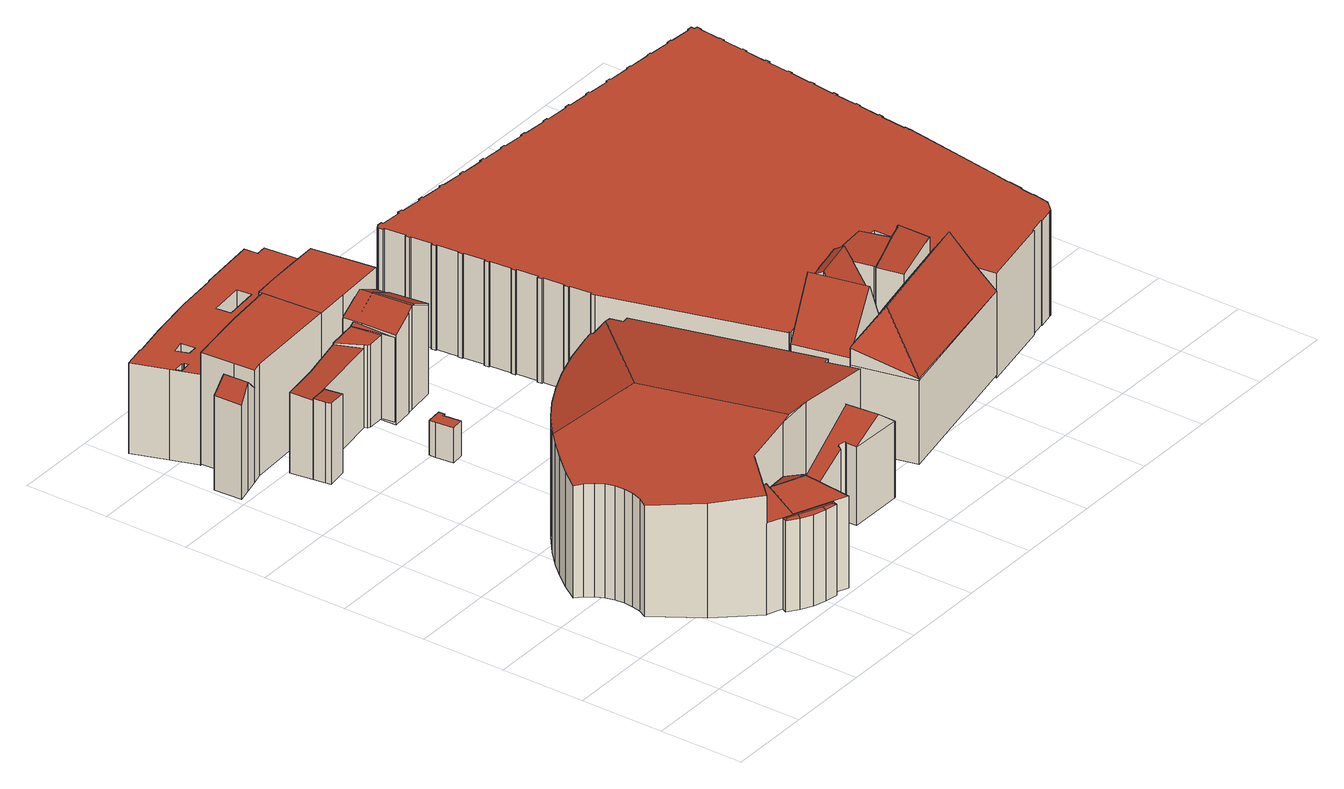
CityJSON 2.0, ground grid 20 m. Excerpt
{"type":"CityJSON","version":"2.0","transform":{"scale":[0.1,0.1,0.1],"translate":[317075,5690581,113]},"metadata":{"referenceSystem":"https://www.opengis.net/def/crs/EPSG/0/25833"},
"CityObjects":{
"building1":{"type":"Building","attributes":{"Gemeindeschluessel":14713000,"Geometrietyp2DReferenz":"3000","function":"31001_2000","roofType":"9999"},"children":["building1-1","building1-2","building1-3"]},
"building1-1":{"type":"BuildingPart","attributes":{"Dachtyp_tdc":"tdcPolyFlatRoof","Dachneigung":0,"QualitaetDacherkennung":50,"Geometrietyp2DReferenz":"3000","roofType":"1000","measuredHeight":22.07},"parents":["building1"],"geometry":[{"type":"MultiSurface","lod":"2","boundaries":[[[0,1,2,3]],[[0,4,5,1]],[[4,6,7,5]],[[6,8,9,7]],[[8,6,4,0,3,10]],[[11,2,1,5,7,9]],[[2,11,10,3]],[[11,9,8,10]]],"semantics":{"surfaces":[{"type":"WallSurface"},{"type":"RoofSurface"},{"type":"GroundSurface"},{"type":"ClosureSurface"}],"values":[0,0,0,0,1,2,3,3]}}]},
"building1-2":{"type":"BuildingPart","attributes":{"Dachtyp_tdc":"tdcFreeFormRoof","Dachneigung":20.18,"QualitaetDacherkennung":23,"Geometrietyp2DReferenz":"3000","roofType":"5000","measuredHeight":22.33},"parents":["building1"],"geometry":[{"type":"MultiSurface","lod":"2","boundaries":[[[12,13,14,15]],[[13,16,17,14]],[[16,18,19,17]],[[18,3,2,19]],[[20,21,22,23]],[[21,12,15,22]],[[3,18,24]],[[18,16,25,24]],[[16,13,12,26,25]],[[12,21,27,26]],[[21,20,27]],[[20,10,3,24,25,26,27]],[[15,14,17,19,2,11,23,22]],[[11,2,3,10]],[[23,11,10,20]]],"semantics":{"surfaces":[{"type":"WallSurface"},{"type":"RoofSurface"},{"type":"GroundSurface"},{"type":"ClosureSurface"}],"values":[0,0,0,0,0,0,1,1,1,1,1,1,2,3,3]}}]},
"building1-3":{"type":"BuildingPart","attributes":{"Dachtyp_tdc":"tdcPolyFlatRoof","Dachneigung":0,"QualitaetDacherkennung":52,"Geometrietyp2DReferenz":"3000","roofType":"1000","measuredHeight":22.08},"parents":["building1"],"geometry":[{"type":"MultiSurface","lod":"2","boundaries":[[[28,29,30,9,8]],[[29,31,32,30]],[[31,33,34,32]],[[33,35,36,34]],[[35,37,38,36]],[[37,39,20,23,38]],[[37,35,33,31,29,28,40,39]],[[23,11,9,30,32,34,36,38]],[[20,39,40,10]],[[23,20,10,11]],[[8,10,40,28]],[[8,9,11,10]]],"semantics":{"surfaces":[{"type":"WallSurface"},{"type":"RoofSurface"},{"type":"GroundSurface"},{"type":"ClosureSurface"}],"values":[0,0,0,0,0,0,1,2,0,3,0,3]}}]},
"building2":{"type":"Building","attributes":{"Dachtyp_tdc":"tdcPolyFlatRoof","Gemeindeschluessel":14713000,"Dachneigung":22.77,"QualitaetDacherkennung":2,"Geometrietyp2DReferenz":"3000","function":"31001_2000","roofType":"2100","measuredHeight":22.17},"geometry":[{"type":"MultiSurface","lod":"2","boundaries":[[[41,42,43,44]],[[42,45,46,43]],[[45,47,48,46]],[[47,41,44,48]],[[47,45,42,41]],[[44,43,46,48]]],"semantics":{"surfaces":[{"type":"WallSurface"},{"type":"RoofSurface"},{"type":"GroundSurface"}],"values":[0,0,0,0,1,2]}}]},
"building3":{"type":"Building","attributes":{"Dachtyp_tdc":"tdcFreeFormRoof","Gemeindeschluessel":14713000,"Dachneigung":10.05,"QualitaetDacherkennung":8,"Geometrietyp2DReferenz":"3000","function":"31001_2000","roofType":"5000","measuredHeight":33.9},"geometry":[{"type":"MultiSurface","lod":"2","boundaries":[[[49,50,51,52]],[[50,53,54,51]],[[53,55,56,54]],[[55,57,58,56]],[[57,59,60,58]],[[59,61,62,60]],[[61,63,64,62]],[[63,65,66,64]],[[65,67,68,66]],[[67,69,70,68]],[[69,71,72,70]],[[71,73,74,72]],[[73,75,76,74]],[[75,77,78,76]],[[77,79,80,78]],[[79,81,82,80]],[[81,83,84,82]],[[83,85,86,84]],[[85,87,88,86]],[[87,89,90,88]],[[89,91,92,90]],[[91,93,94,92]],[[93,95,96,94]],[[95,97,98,96]],[[97,99,100,98]],[[99,101,102,100]],[[101,103,104,102]],[[103,105,106,104]],[[105,107,108,106]],[[107,109,110,108]],[[109,111,112,110]],[[111,49,52,112]],[[50,49,111,109,107,105,103,101,99,113,114,115]],[[73,71,69,67,116,114,113,97,95,93,91,89,87,85,83,81,79,77,75]],[[57,55,53,115,114,116,65,63,61,59]],[[53,50,115]],[[67,65,116]],[[99,97,113]],[[52,51,54,56,58,60,62,64,66,68,70,72,74,76,78,80,82,84,86,88,90,92,94,96,98,100,102,104,106,108,110,112]]],"semantics":{"surfaces":[{"type":"WallSurface"},{"type":"RoofSurface"},{"type":"GroundSurface"}],"values":[0,0,0,0,0,0,0,0,0,0,0,0,0,0,0,0,0,0,0,0,0,0,0,0,0,0,0,0,0,0,0,0,1,1,1,0,0,0,2]}}]},
"building4":{"type":"Building","attributes":{"Dachtyp_tdc":"tdcPolyFlatRoof","Gemeindeschluessel":14713000,"Dachneigung":0,"QualitaetDacherkennung":56,"Geometrietyp2DReferenz":"3000","function":"31001_9998","roofType":"1000","measuredHeight":8.44},"geometry":[{"type":"MultiSurface","lod":"2","boundaries":[[[117,118,119,120]],[[118,121,122,119]],[[121,123,124,122]],[[123,125,126,124]],[[125,127,128,126]],[[127,129,130,128]],[[129,131,132,130]],[[131,117,120,132]],[[131,129,127,125,123,121,118,117]],[[120,119,122,124,126,128,130,132]]],"semantics":{"surfaces":[{"type":"WallSurface"},{"type":"RoofSurface"},{"type":"GroundSurface"}],"values":[0,0,0,0,0,0,0,0,1,2]}}]},
"building5":{"type":"Building","attributes":{"Gemeindeschluessel":14713000,"Dachneigung":90,"Dachorientierung":0,"MittlereTraufHoehe":140.37,"QualitaetDacherkennung":90,"ObjektHoehe":26.91,"BodenHoehe":113.45,"Geometrietyp2DReferenz":"3000","AbsoluteHoehe":140.37,"Dachflaeche":351.94,"function":"31001_9998","roofType":"1000","measuredHeight":26.91,"storeysAboveGround":9},"children":["building5-1","building5-2","building5-3"],"geometry":[{"type":"MultiSurface","lod":"2","boundaries":[[[133,134,135,136,137]],[[138,139,140,141,142]],[[139,143,144,140]],[[143,145,146,147,144]],[[148,133,137,149,150]],[[148,145,143,139,138,134,133]],[[137,136,141,140,144,147,149]],[[142,135,134,138]],[[142,141,136,135]],[[150,146,145,148]],[[150,149,147,146]]],"semantics":{"surfaces":[{"type":"WallSurface"},{"type":"RoofSurface"},{"type":"GroundSurface"},{"type":"ClosureSurface"}],"values":[0,0,0,0,0,1,2,0,3,0,3]}}]},
"building5-1":{"type":"BuildingPart","attributes":{"Dachneigung":44.37,"Dachorientierung":-3,"MittlereTraufHoehe":137.34,"QualitaetDacherkennung":29,"BodenHoehe":113.45,"ObjektTeilHoehe":26.25,"Geometrietyp2DReferenz":"3000","AbsoluteHoehe":139.71,"Dachflaeche":58.8,"roofType":"3100","measuredHeight":26.25,"storeysAboveGround":9},"parents":["building5"],"geometry":[{"type":"MultiSurface","lod":"2","boundaries":[[[151,152,153,154]],[[152,142,141,153]],[[135,155,156,136]],[[155,157,158,156]],[[157,151,154,158]],[[152,151,157,155]],[[155,135,142,152]],[[154,153,141,136,156,158]],[[136,141,142,135]]],"semantics":{"surfaces":[{"type":"WallSurface"},{"type":"RoofSurface"},{"type":"GroundSurface"},{"type":"ClosureSurface"}],"values":[0,0,0,0,0,1,1,2,3]}}]},
"building5-2":{"type":"BuildingPart","attributes":{"Dachneigung":61.57,"Dachorientierung":-4.92,"MittlereTraufHoehe":136.33,"QualitaetDacherkennung":79,"BodenHoehe":113.45,"ObjektTeilHoehe":25.04,"Geometrietyp2DReferenz":"3000","AbsoluteHoehe":138.5,"Dachflaeche":185.9,"roofType":"3100","measuredHeight":25.04,"storeysAboveGround":8},"parents":["building5"],"geometry":[{"type":"MultiSurface","lod":"2","boundaries":[[[159,160,161,162]],[[160,163,164,161]],[[163,165,166,164]],[[167,168,169,170]],[[168,171,172,169]],[[171,173,174,172]],[[173,159,162,174]],[[175,165,163,160,159,173,171]],[[171,168,167,175]],[[162,161,164,166,176,170,169,172,174]],[[176,166,165,175]],[[176,175,167,170]]],"semantics":{"surfaces":[{"type":"WallSurface"},{"type":"RoofSurface"},{"type":"GroundSurface"},{"type":"ClosureSurface"}],"values":[0,0,0,0,0,0,0,1,1,2,3,3]}}]},
"building5-3":{"type":"BuildingPart","attributes":{"Dachneigung":90,"Dachorientierung":0,"MittlereTraufHoehe":140.28,"QualitaetDacherkennung":63,"BodenHoehe":113.45,"ObjektTeilHoehe":26.83,"Geometrietyp2DReferenz":"3000","AbsoluteHoehe":140.28,"Dachflaeche":311.36,"roofType":"1000","measuredHeight":26.83,"storeysAboveGround":9},"parents":["building5"],"geometry":[{"type":"MultiSurface","lod":"2","boundaries":[[[177,150,149,166,165]],[[146,178,179,147]],[[178,180,181,179]],[[180,182,183,181]],[[182,184,185,183]],[[184,186,187,185]],[[186,188,167,170,187]],[[188,186,184,182,180,178,146,150,177]],[[166,149,147,179,181,183,185,187,170,176]],[[147,149,150,146]],[[165,175,167,188,177]],[[165,166,176,175]],[[176,170,167,175]]],"semantics":{"surfaces":[{"type":"WallSurface"},{"type":"RoofSurface"},{"type":"GroundSurface"},{"type":"ClosureSurface"}],"values":[0,0,0,0,0,0,0,1,2,3,0,3,3]}}]},
"building6":{"type":"Building","attributes":{"Gemeindeschluessel":14713000,"Geometrietyp2DReferenz":"3000","function":"31001_9998","roofType":"9999"},"children":["building6-1","building6-2","building6-3","building6-4"]},
"building6-1":{"type":"BuildingPart","attributes":{"Dachtyp_tdc":"tdcGableRoof","Dachneigung":28.78,"QualitaetDacherkennung":61,"Geometrietyp2DReferenz":"3000","roofType":"3100","measuredHeight":24.4},"parents":["building6"],"geometry":[{"type":"MultiSurface","lod":"2","boundaries":[[[189,190,191,192,193]],[[194,195,196,197,198]],[[195,199,200,196]],[[199,201,202,200]],[[201,203,204,202]],[[203,205,206,204]],[[205,207,208,206]],[[207,209,210,208]],[[209,211,212,210]],[[211,189,193,212]],[[207,205,203,201]],[[201,199,195,194,190,189,211,209,207]],[[193,192,197,196,200,202,204,206,208,210,212]],[[194,198,191,190]],[[198,197,192,191]]],"semantics":{"surfaces":[{"type":"WallSurface"},{"type":"RoofSurface"},{"type":"GroundSurface"},{"type":"ClosureSurface"}],"values":[0,0,0,0,0,0,0,0,0,0,1,1,2,0,3]}}]},
"building6-2":{"type":"BuildingPart","attributes":{"Dachtyp_tdc":"tdcPolyFlatRoof","Dachneigung":5.69,"QualitaetDacherkennung":58,"Geometrietyp2DReferenz":"3000","roofType":"2100","measuredHeight":19.5},"parents":["building6"],"geometry":[{"type":"MultiSurface","lod":"2","boundaries":[[[213,214,215,216]],[[214,217,218,219,215]],[[220,221,222,223]],[[221,224,225,222]],[[224,213,216,225]],[[224,221,220,226,217,214,213]],[[216,215,219,223,222,225]],[[226,218,217]],[[220,223,219,218,226]]],"semantics":{"surfaces":[{"type":"WallSurface"},{"type":"RoofSurface"},{"type":"GroundSurface"},{"type":"ClosureSurface"}],"values":[0,0,0,0,0,1,2,0,3]}}]},
"building6-3":{"type":"BuildingPart","attributes":{"Dachtyp_tdc":"tdcPolyFlatRoof","Dachneigung":2.65,"QualitaetDacherkennung":52,"Geometrietyp2DReferenz":"3000","roofType":"2100","measuredHeight":20.14},"parents":["building6"],"geometry":[{"type":"MultiSurface","lod":"2","boundaries":[[[227,198,197,228,229]],[[191,230,231,192]],[[230,232,233,231]],[[232,234,235,236,233]],[[232,230,191,198,227,234]],[[236,228,197,192,231,233]],[[227,229,235,234]],[[229,228,236,235]],[[191,192,197,198]]],"semantics":{"surfaces":[{"type":"WallSurface"},{"type":"RoofSurface"},{"type":"GroundSurface"},{"type":"ClosureSurface"}],"values":[0,0,0,0,1,2,0,3,3]}}]},
"building6-4":{"type":"BuildingPart","attributes":{"Dachtyp_tdc":"tdcPolyFlatRoof","Dachneigung":3.16,"QualitaetDacherkennung":62,"Geometrietyp2DReferenz":"3000","roofType":"2100","measuredHeight":19.48},"parents":["building6"],"geometry":[{"type":"MultiSurface","lod":"2","boundaries":[[[235,237,220,223,236]],[[218,238,239,219]],[[238,240,241,239]],[[240,242,243,241]],[[242,229,228,243]],[[229,242,240,238,218,226,237,235]],[[236,223,219,239,241,243,228]],[[226,220,237]],[[219,223,220,226,218]],[[235,236,228,229]]],"semantics":{"surfaces":[{"type":"WallSurface"},{"type":"RoofSurface"},{"type":"GroundSurface"},{"type":"ClosureSurface"}],"values":[0,0,0,0,0,1,2,0,3,3]}}]},
"building7":{"type":"Building","attributes":{"Dachtyp_tdc":"tdcFreeFormRoof","Gemeindeschluessel":14713000,"Dachneigung":27.43,"QualitaetDacherkennung":32,"Geometrietyp2DReferenz":"3000","function":"31001_9998","roofType":"5000","measuredHeight":22.9},"geometry":[{"type":"MultiSurface","lod":"2","boundaries":[[[244,245,246,247]],[[245,248,249,246]],[[248,250,251,249]],[[252,253,254,255,250,248,256,257]],[[258,259,260,261,262,257,256,245,244,263,264,265]],[[262,252,257]],[[248,245,256]],[[251,266,267,268,269,270,271,272,273,274,275,276,277,247,246,249]],[[250,255,266,251]],[[255,254,267,266]],[[254,253,268,267]],[[253,252,269,268]],[[252,262,270,269]],[[262,261,271,270]],[[261,260,272,271]],[[260,259,273,272]],[[259,258,274,273]],[[258,265,275,274]],[[265,264,276,275]],[[264,263,277,276]],[[263,244,247,277]]],"semantics":{"surfaces":[{"type":"WallSurface"},{"type":"RoofSurface"},{"type":"GroundSurface"}],"values":[0,0,0,1,1,0,0,2,0,0,0,0,0,0,0,0,0,0,0,0,0]}}]},
"building8":{"type":"Building","attributes":{"Dachtyp_tdc":"tdcFreeFormRoof","Gemeindeschluessel":14713000,"Dachneigung":0,"QualitaetDacherkennung":0,"Geometrietyp2DReferenz":"3000","BezugspunktDach":"2000","function":"31001_9998","measuredHeight":21.82},"geometry":[{"type":"MultiSurface","lod":"2","boundaries":[[[278,279,280,281,282,283,284,285,286,287,288,289,290,291,292,293,294,295,296,297,298,299,300,301],[302,303,304,305],[306,307,308,309,310,311],[312,313,314,315]],[[315,314,316,317]],[[314,313,318,316]],[[313,312,319,318]],[[301,300,320,321]],[[300,299,322,320]],[[310,309,323,324]],[[288,287,325,326]],[[280,279,327,328]],[[306,311,329,330]],[[311,310,324,329]],[[302,305,331,332]],[[279,278,333,327]],[[278,301,321,333]],[[293,292,334,335]],[[292,291,336,334]],[[291,290,337,336]],[[290,289,338,337]],[[289,288,326,338]],[[305,304,339,331]],[[304,303,340,339]],[[303,302,332,340]],[[309,308,341,323]],[[308,307,342,341]],[[307,306,330,342]],[[287,286,343,325]],[[286,285,344,343]],[[285,284,345,344]],[[284,283,346,345]],[[283,282,347,346]],[[282,281,348,347]],[[281,280,328,348]],[[298,297,349,350]],[[299,298,350,322]],[[297,296,351,349]],[[296,295,352,351]],[[295,294,353,352]],[[294,293,335,353]],[[312,315,317,319]],[[321,320,322,350,349,351,352,353,335,334,336,337,338,326,325,343,344,345,346,347,348,328,327,333],[319,317,316,318],[332,331,339,340],[330,329,324,323,341,342]]],"semantics":{"surfaces":[{"type":"RoofSurface"},{"type":"WallSurface"},{"type":"GroundSurface"}],"values":[0,1,1,1,1,1,1,1,1,1,1,1,1,1,1,1,1,1,1,1,1,1,1,1,1,1,1,1,1,1,1,1,1,1,1,1,1,1,1,2]}}]},
"building9":{"type":"Building","attributes":{"Gemeindeschluessel":14713000,"Geometrietyp2DReferenz":"3000","function":"31001_9998","roofType":"9999"},"children":["building9-1","building9-2","building9-3","building9-4","building9-5","building9-6"]},
"building9-1":{"type":"BuildingPart","attributes":{"Dachtyp_tdc":"tdcPolyFlatRoof","Dachneigung":5.36,"QualitaetDacherkennung":49,"Geometrietyp2DReferenz":"3000","roofType":"2100","measuredHeight":27.4},"parents":["building9"],"geometry":[{"type":"MultiSurface","lod":"2","boundaries":[[[354,355,356,357]],[[355,358,359,356]],[[358,360,361,359]],[[360,362,363,361]],[[364,365,366,367,368,369]],[[365,364,370,362,360,358,355,354,355,371,372]],[[356,357,356,359,361,363,368,367,373]],[[364,369,370]],[[369,368,363,362,370]],[[372,366,365]],[[356,373,371,355]],[[373,367,366,372,371]]],"semantics":{"surfaces":[{"type":"WallSurface"},{"type":"RoofSurface"},{"type":"GroundSurface"},{"type":"ClosureSurface"}],"values":[0,0,0,0,0,1,2,0,3,0,3,3]}}]},
"building9-2":{"type":"BuildingPart","attributes":{"Dachtyp_tdc":"tdcGableRoof","Dachneigung":60.29,"QualitaetDacherkennung":26,"Geometrietyp2DReferenz":"3000","roofType":"3100","measuredHeight":29.79},"parents":["building9"],"geometry":[{"type":"MultiSurface","lod":"2","boundaries":[[[374,375,354,357,376,377]],[[366,378,379,367]],[[378,380,381,379]],[[382,383,380,378,366,372,384]],[[384,385,386,375,374,387,388,382]],[[376,357,356,373,367,379,381,389,390,391]],[[354,375,386]],[[385,355,354,386]],[[355,356,357,354]],[[371,355,385,384]],[[373,356,355,371]],[[372,371,384]],[[373,371,372,366,367]],[[392,383,382]],[[389,381,380,383,392]],[[388,393,392,382]],[[389,392,393,390]],[[387,394,393,388]],[[394,391,390,393]],[[374,377,394,387]],[[377,376,391,394]]],"semantics":{"surfaces":[{"type":"WallSurface"},{"type":"RoofSurface"},{"type":"GroundSurface"},{"type":"ClosureSurface"}],"values":[0,0,0,1,1,2,0,0,3,0,3,0,3,0,3,0,3,0,3,0,3]}}]},
"building9-3":{"type":"BuildingPart","attributes":{"Dachtyp_tdc":"tdcHipAndGableRoof","Dachneigung":43.35,"QualitaetDacherkennung":18,"Geometrietyp2DReferenz":"3000","roofType":"5000","measuredHeight":30.89},"parents":["building9"],"geometry":[{"type":"MultiSurface","lod":"2","boundaries":[[[395,396,397,398,399]],[[400,401,402,403,404]],[[405,406,407,408]],[[406,409,410,407]],[[409,395,399,410]],[[411,412,413]],[[409,414,415,413,412]],[[416,417,418,419,411,413,415,420]],[[405,420,415,414,406]],[[400,417,416,401]],[[406,414,409]],[[395,412,411,421,396]],[[409,412,395]],[[399,398,403,402,408,407,410]],[[404,422,400]],[[404,403,398,397]],[[404,397,396,422]],[[408,402,401,405]],[[401,416,420,405]],[[417,400,422,418]],[[419,421,411]],[[418,422,396,421,419]]],"semantics":{"surfaces":[{"type":"WallSurface"},{"type":"RoofSurface"},{"type":"GroundSurface"},{"type":"ClosureSurface"}],"values":[0,0,0,0,0,1,1,1,0,0,0,0,0,2,0,3,3,3,3,0,0,3]}}]},
"building9-4":{"type":"BuildingPart","attributes":{"Dachtyp_tdc":"tdcPolyFlatRoof","Dachneigung":0,"QualitaetDacherkennung":21,"Geometrietyp2DReferenz":"3000","roofType":"1000","measuredHeight":23.93},"parents":["building9"],"geometry":[{"type":"MultiSurface","lod":"2","boundaries":[[[423,377,376,424]],[[425,423,424,426,427]],[[425,428,429,383,392,393,394,377,423]],[[424,376,391,390,389,381,426]],[[391,376,377,394]],[[390,391,394,393]],[[380,383,429,430]],[[381,389,392,383,380]],[[389,390,393,392]],[[428,430,429]],[[427,426,381,380,430]],[[427,430,428,425]]],"semantics":{"surfaces":[{"type":"WallSurface"},{"type":"RoofSurface"},{"type":"GroundSurface"},{"type":"ClosureSurface"}],"values":[0,0,1,2,3,3,0,3,3,0,3,3]}}]},
"building9-5":{"type":"BuildingPart","attributes":{"Dachtyp_tdc":"tdcPolyFlatRoof","Dachneigung":7.14,"QualitaetDacherkennung":55,"Geometrietyp2DReferenz":"3000","roofType":"2100","measuredHeight":28.03},"parents":["building9"],"geometry":[{"type":"MultiSurface","lod":"2","boundaries":[[[431,369,368,402,401,416]],[[432,433,434,363,362]],[[433,435,436,434]],[[435,437,438,436]],[[437,439,420,405,408,438]],[[439,437,435,433,432,370,369,431]],[[402,368,363,434,436,438,408]],[[362,370,432]],[[363,368,369,370,362]],[[431,416,420,439]],[[401,402,408,405]],[[401,405,420,416]]],"semantics":{"surfaces":[{"type":"WallSurface"},{"type":"RoofSurface"},{"type":"GroundSurface"},{"type":"ClosureSurface"}],"values":[0,0,0,0,0,1,2,0,3,0,3,3]}}]},
"building9-6":{"type":"BuildingPart","attributes":{"Dachtyp_tdc":"tdcFreeFormRoof","Dachneigung":48.56,"QualitaetDacherkennung":41,"Geometrietyp2DReferenz":"3000","roofType":"5000","measuredHeight":33.34},"parents":["building9"],"geometry":[{"type":"MultiSurface","lod":"2","boundaries":[[[440,441,442,443]],[[441,427,426,442]],[[430,404,403,381]],[[397,440,443,398]],[[444,445,446,447,421,419]],[[430,428,448,445,444,418,422,404]],[[441,446,445,448,425,427]],[[397,396,421,447,440]],[[440,447,446,441]],[[443,442,426,381,403,398]],[[381,426,427,430]],[[398,403,404,397]],[[419,418,444]],[[404,422,396,397]],[[421,396,422,418,419]],[[425,448,428]],[[427,425,428,430]]],"semantics":{"surfaces":[{"type":"WallSurface"},{"type":"RoofSurface"},{"type":"GroundSurface"},{"type":"ClosureSurface"}],"values":[0,0,0,0,1,1,0,0,0,2,3,3,0,3,3,0,3]}}]},
"building10":{"type":"Building","attributes":{"Dachtyp_tdc":"tdcPolyFlatRoof","Gemeindeschluessel":14713000,"Dachneigung":0,"QualitaetDacherkennung":5,"Geometrietyp2DReferenz":"3000","function":"31001_2000","roofType":"1000","measuredHeight":25.2},"geometry":[{"type":"MultiSurface","lod":"2","boundaries":[[[449,450,451,452]],[[450,453,454,451]],[[453,455,456,454]],[[455,457,458,456]],[[457,459,460,458]],[[459,461,462,460]],[[461,463,464,462]],[[463,465,466,464]],[[465,467,468,466]],[[467,469,470,468]],[[469,471,472,470]],[[471,473,474,472]],[[473,475,476,474]],[[475,477,478,476]],[[477,479,480,478]],[[479,481,482,480]],[[481,483,484,482]],[[483,485,486,484]],[[485,487,488,486]],[[487,489,490,488]],[[489,491,492,490]],[[491,493,494,492]],[[493,495,496,494]],[[495,497,498,496]],[[497,499,500,498]],[[499,501,502,500]],[[501,503,504,502]],[[503,505,506,504]],[[505,507,508,506]],[[507,509,510,508]],[[509,511,512,510]],[[511,513,514,512]],[[513,515,516,514]],[[515,517,518,516]],[[517,519,520,518]],[[519,521,522,520]],[[521,523,524,522]],[[523,525,526,524]],[[525,527,528,526]],[[527,529,530,528]],[[529,531,532,530]],[[531,533,534,532]],[[533,535,536,534]],[[535,537,538,536]],[[537,539,540,538]],[[539,541,542,540]],[[541,543,544,542]],[[543,545,546,544]],[[545,547,548,546]],[[547,549,550,548]],[[549,551,552,550]],[[551,553,554,552]],[[553,555,556,554]],[[555,557,558,556]],[[557,559,560,558]],[[559,561,562,560]],[[561,563,564,562]],[[563,565,566,564]],[[565,567,568,566]],[[567,569,570,568]],[[569,571,572,570]],[[571,573,574,572]],[[573,575,576,574]],[[575,577,578,576]],[[577,579,580,578]],[[579,581,582,580]],[[581,583,584,582]],[[583,585,586,584]],[[585,587,588,586]],[[587,589,590,588]],[[589,591,592,590]],[[591,593,594,592]],[[591,589,587,585,583,581,579,577,575,573,571,569,567,565,563,561,559,557,555,553,551,549,547,545,543,541,539,537,535,533,531,529,527,525,523,521,519,517,515,513,511,509,507,505,503,501,499,497,495,493,491,489,487,485,483,481,479,477,475,473,471,469,467,465,463,461,459,457,455,453,450,449,595,596,597,598,599,600,601,602,603,604,605,606,607,608,609,610,611,612,613,614,615,616,617,618,619,620,621,622,623,624,625,626,627,628,629,630,631,632,633,634,635,636,637,638,639,640,641,642,643,644,645,646,647,648,649,650,651,652,653,654,655,656,657,658,659,660,661,662,663,664,665,666,667,668,669,670,671,672,673,674,675,676,677,678,679,680,681,682,683,684,685,686,687,688,689,690,691,692,693,593]],[[594,694,695,696,697,698,699,700,701,702,703,704,705,706,707,708,709,710,711,712,713,714,715,716,717,718,719,720,721,722,723,724,725,726,727,728,729,730,731,732,733,734,735,736,737,738,739,740,741,742,743,744,745,746,747,748,749,750,751,752,753,754,755,756,757,758,759,760,761,762,763,764,765,766,767,768,769,770,771,772,773,774,775,776,777,778,779,780,781,782,783,784,785,786,787,788,789,790,791,792,452,451,454,456,458,460,462,464,466,468,470,472,474,476,478,480,482,484,486,488,490,492,494,496,498,500,502,504,506,508,510,512,514,516,518,520,522,524,526,528,530,532,534,536,538,540,542,544,546,548,550,552,554,556,558,560,562,564,566,568,570,572,574,576,578,580,582,584,586,588,590,592]],[[593,693,694,594]],[[693,692,695,694]],[[692,691,696,695]],[[691,690,697,696]],[[690,689,698,697]],[[689,688,699,698]],[[688,687,700,699]],[[687,686,701,700]],[[686,685,702,701]],[[685,684,703,702]],[[684,683,704,703]],[[683,682,705,704]],[[682,681,706,705]],[[681,680,707,706]],[[680,679,708,707]],[[679,678,709,708]],[[678,677,710,709]],[[677,676,711,710]],[[676,675,712,711]],[[675,674,713,712]],[[674,673,714,713]],[[673,672,715,714]],[[672,671,716,715]],[[671,670,717,716]],[[670,669,718,717]],[[669,668,719,718]],[[668,667,720,719]],[[667,666,721,720]],[[666,665,722,721]],[[665,664,723,722]],[[664,663,724,723]],[[663,662,725,724]],[[662,661,726,725]],[[661,660,727,726]],[[660,659,728,727]],[[659,658,729,728]],[[658,657,730,729]],[[657,656,731,730]],[[656,655,732,731]],[[655,654,733,732]],[[654,653,734,733]],[[653,652,735,734]],[[652,651,736,735]],[[651,650,737,736]],[[650,649,738,737]],[[649,648,739,738]],[[648,647,740,739]],[[647,646,741,740]],[[646,645,742,741]],[[645,644,743,742]],[[644,643,744,743]],[[643,642,745,744]],[[642,641,746,745]],[[641,640,747,746]],[[640,639,748,747]],[[639,638,749,748]],[[638,637,750,749]],[[637,636,751,750]],[[636,635,752,751]],[[635,634,753,752]],[[634,633,754,753]],[[633,632,755,754]],[[632,631,756,755]],[[631,630,757,756]],[[630,629,758,757]],[[629,628,759,758]],[[628,627,760,759]],[[627,626,761,760]],[[626,625,762,761]],[[625,624,763,762]],[[624,623,764,763]],[[623,622,765,764]],[[622,621,766,765]],[[621,620,767,766]],[[620,619,768,767]],[[619,618,769,768]],[[618,617,770,769]],[[617,616,771,770]],[[616,615,772,771]],[[615,614,773,772]],[[614,613,774,773]],[[613,612,775,774]],[[612,611,776,775]],[[611,610,777,776]],[[610,609,778,777]],[[609,608,779,778]],[[608,607,780,779]],[[607,606,781,780]],[[606,605,782,781]],[[605,604,783,782]],[[604,603,784,783]],[[603,602,785,784]],[[602,601,786,785]],[[601,600,787,786]],[[600,599,788,787]],[[599,598,789,788]],[[598,597,790,789]],[[597,596,791,790]],[[596,595,792,791]],[[595,449,452,792]]],"semantics":{"surfaces":[{"type":"WallSurface"},{"type":"RoofSurface"},{"type":"GroundSurface"}],"values":[0,0,0,0,0,0,0,0,0,0,0,0,0,0,0,0,0,0,0,0,0,0,0,0,0,0,0,0,0,0,0,0,0,0,0,0,0,0,0,0,0,0,0,0,0,0,0,0,0,0,0,0,0,0,0,0,0,0,0,0,0,0,0,0,0,0,0,0,0,0,0,0,1,2,0,0,0,0,0,0,0,0,0,0,0,0,0,0,0,0,0,0,0,0,0,0,0,0,0,0,0,0,0,0,0,0,0,0,0,0,0,0,0,0,0,0,0,0,0,0,0,0,0,0,0,0,0,0,0,0,0,0,0,0,0,0,0,0,0,0,0,0,0,0,0,0,0,0,0,0,0,0,0,0,0,0,0,0,0,0,0,0,0,0,0,0,0,0,0,0,0,0,0,0]}}]}
},
"vertices":[
[269,75,238],[269,75,18],[304,61,18],[304,61,238],[347,164,238],[347,164,18],[391,165,238],[391,165,18],[383,151,238],[383,151,18],[328,51,238],[328,51,18],
[381,8,238],[351,17,237],[351,17,18],[381,8,18],[324,31,238],[324,31,18],[299,49,238],[299,49,18],[416,14,238],[411,2,238],[411,2,18],[416,14,18],[307,51,240],[329,40,241],[383,17,241],[406,10,240],
[383,151,239],[420,135,239],[420,135,18],[463,118,239],[463,118,18],[459,78,239],[459,78,18],[450,2,239],[450,2,18],[450,0,239],[450,0,18],[416,14,239],[328,51,239],
[456,169,221],[463,118,242],[463,118,21],[456,169,21],[383,151,227],[383,151,21],[391,165,221],[391,165,21],
[563,734,301],[565,727,304],[565,727,17],[563,734,17],[628,732,306],[628,732,17],[636,703,305],[636,703,17],[656,708,302],[656,708,17],[769,284,302],[769,284,17],[753,279,305],[753,279,17],[773,206,305],[773,206,17],[557,185,343],[557,185,17],[456,169,351],[456,169,17],[347,164,327],[347,164,17],[268,75,305],[268,75,17],[189,166,293],[189,166,17],[118,273,284],[118,273,17],[128,293,287],[128,293,17],[133,314,290],[133,314,17],[135,336,291],[135,336,17],[133,358,292],[133,358,17],[127,379,292],[127,379,17],[118,399,291],[118,399,17],[105,417,289],[105,417,17],[89,432,287],[89,432,17],[114,469,295],[114,469,17],[142,505,303],[142,505,17],[172,538,311],[172,538,17],[205,570,312],[205,570,17],[252,608,306],[252,608,17],[303,642,301],[303,642,17],[356,671,298],[356,671,17],[412,696,296],[412,696,17],[475,717,297],[475,717,17],[541,731,300],[541,731,17],[189,555,316],[393,499,356],[613,731,308],[481,173,356],
[364,933,102],[359,975,102],[359,975,18],[364,933,18],[358,991,102],[358,991,18],[395,994,102],[395,994,18],[396,980,102],[396,980,18],[389,980,102],[389,980,18],[391,966,102],[391,966,18],[394,936,102],[394,936,18],
[106,1236,274],[81,1230,274],[81,1230,232],[81,1230,5],[106,1236,5],[78,1281,274],[73,1360,274],[73,1360,5],[78,1281,5],[78,1281,232],[219,1381,274],[219,1381,5],[331,1392,274],[331,1392,273],[331,1392,5],[340,1250,274],[340,1250,5],[340,1250,273],
[9,1280,232],[43,1280,267],[43,1280,5],[9,1280,5],[46,1221,267],[46,1221,5],[12,1212,232],[12,1212,5],
[479,1130,246],[429,1126,220],[429,1126,5],[479,1130,5],[425,1209,220],[425,1209,5],[422,1255,220],[422,1255,5],[548,1262,220],[563,1142,220],[563,1142,5],[548,1262,5],[496,1134,255],[496,1134,5],[479,1132,246],[479,1132,5],[485,1259,255],[485,1259,5],
[422,1255,273],[331,1401,273],[331,1401,5],[392,1407,273],[392,1407,5],[455,1410,273],[455,1410,5],[491,1412,273],[491,1412,5],[529,1414,273],[529,1414,5],[548,1262,273],
[429,1126,214],[424,1159,214],[424,1159,212],[424,1159,11],[429,1126,11],[414,1229,213],[426,1230,220],[426,1230,11],[414,1229,11],[414,1229,212],[427,1224,220],[427,1224,11],[491,1229,255],[491,1229,11],[553,1232,222],[553,1232,11],[563,1142,223],[563,1142,11],[503,1135,255],[503,1135,11],[479,1132,242],[479,1132,11],[479,1130,241],[479,1130,11],
[159,1094,206],[156,1105,206],[156,1105,11],[159,1094,11],[152,1134,206],[152,1134,202],[152,1134,11],[202,1141,201],[208,1104,201],[208,1104,11],[202,1141,11],[208,1100,201],[208,1100,11],[187,1139,202],
[345,1223,209],[345,1223,11],[345,1223,206],[384,1157,210],[384,1157,11],[378,1160,210],[378,1160,11],[374,1167,210],[374,1167,202],[374,1167,11],
[202,1141,202],[145,1188,205],[145,1188,11],[232,1199,205],[232,1199,11],[342,1223,206],[342,1223,11],
[546,183,162],[557,185,168],[557,185,22],[546,183,22],[773,206,205],[773,206,22],[774,206,204],[774,206,22],[778,122,208],[780,122,206],[779,151,204],[777,151,206],[716,201,251],[724,123,251],[633,160,206],[638,161,208],[649,153,213],[647,148,212],[647,123,211],[548,148,161],[630,151,204],[633,157,206],[777,151,22],[779,151,22],[780,122,22],[778,122,22],[647,123,22],[647,148,22],[649,153,22],[638,161,22],[633,160,22],[633,157,22],[630,151,22],[548,148,22],
[373,1558,220],[373,1556,220],[273,1547,220],[162,1530,220],[79,1514,220],[78,1515,220],[78,1516,220],[24,1506,220],[24,1505,220],[52,1423,220],[73,1361,220],[73,1360,220],[219,1381,220],[331,1391,220],[331,1401,220],[392,1406,220],[455,1410,220],[491,1412,220],[529,1415,220],[526,1447,220],[551,1449,220],[542,1541,220],[518,1539,220],[515,1571,220],[127,1427,220],[116,1456,220],[146,1463,220],[149,1429,220],[60,1413,220],[84,1416,220],[85,1412,220],[88,1412,220],[90,1403,220],[64,1400,220],[383,1456,220],[301,1449,220],[297,1484,220],[379,1492,220],[297,1484,2],[379,1492,2],[301,1449,2],[383,1456,2],[518,1539,2],[515,1571,2],[542,1541,2],[88,1412,2],[90,1403,2],[52,1423,2],[73,1361,2],[373,1556,2],[273,1547,2],[64,1400,2],[60,1413,2],[149,1429,2],[127,1427,2],[373,1558,2],[331,1401,2],[392,1406,2],[331,1391,2],[219,1381,2],[73,1360,2],[146,1463,2],[116,1456,2],[85,1412,2],[84,1416,2],[24,1505,2],[24,1506,2],[78,1516,2],[78,1515,2],[79,1514,2],[162,1530,2],[526,1447,2],[551,1449,2],[529,1415,2],[491,1412,2],[455,1410,2],
[1086,511,284],[1111,517,287],[1111,517,23],[1086,511,23],[1153,526,291],[1153,526,23],[1211,527,296],[1211,527,23],[1230,458,297],[1230,458,23],[1131,427,287],[1130,430,287],[1130,430,205],[1130,430,23],[1131,427,23],[1131,427,285],[1188,444,292],[1116,495,287],[1120,476,287],[1116,495,23],
[1033,500,306],[1086,511,306],[1033,500,23],[1033,500,262],[1105,425,205],[1105,425,23],[1026,408,206],[1026,408,23],[1012,472,320],[1019,439,262],[1116,495,320],[1111,517,307],[1086,511,307],[1034,499,307],[1008,493,307],[1012,472,23],[1008,493,23],[1034,499,23],[1012,472,262],[1008,493,262],[1034,499,262],
[910,156,225],[876,306,225],[876,306,209],[876,306,23],[910,156,23],[1041,342,225],[1144,364,225],[1144,364,23],[1041,342,23],[1041,342,209],[1270,392,225],[1272,289,225],[1272,289,23],[1270,392,23],[1280,230,225],[1280,230,23],[876,306,266],[910,156,229],[965,279,331],[1272,289,281],[1271,343,331],[1144,364,263],[1041,342,264],[1016,336,264],[897,311,266],[1270,392,261],[876,306,242],[1033,340,225],
[977,485,262],[977,485,23],[980,473,262],[980,473,23],[980,473,209],[990,459,262],[1026,408,262],[1026,408,209],
[1144,364,285],[1230,458,298],[1262,466,302],[1262,466,23],[1262,469,302],[1262,469,23],[1268,469,303],[1268,469,23],[1270,392,301],
[848,435,209],[850,436,209],[850,436,23],[848,435,23],[975,328,356],[945,463,356],[850,436,245],[848,435,242],[980,473,276],
[1632,782,268],[1630,771,268],[1630,771,16],[1632,782,16],[1627,771,268],[1627,771,16],[1621,711,268],[1621,711,16],[1624,711,268],[1624,711,16],[1623,700,268],[1623,700,16],[1621,700,268],[1621,700,16],[1621,698,268],[1621,698,16],[1623,698,268],[1623,698,16],[1584,448,268],[1584,448,16],[1583,448,268],[1583,448,16],[1578,416,268],[1578,416,16],[1579,415,268],[1579,415,16],[1574,381,268],[1574,381,16],[1572,381,268],[1572,381,16],[1567,348,268],[1567,348,16],[1569,347,268],[1569,347,16],[1563,310,268],[1563,310,16],[1561,307,268],[1561,307,16],[1562,306,268],[1562,306,16],[1539,282,268],[1539,282,16],[1537,283,268],[1537,283,16],[1534,281,268],[1534,281,16],[1498,273,268],[1498,273,16],[1497,275,268],[1497,275,16],[1458,267,268],[1458,267,16],[1458,265,268],[1458,265,16],[1280,230,268],[1280,230,16],[1272,289,268],[1272,289,16],[1268,469,268],[1268,469,16],[1266,528,268],[1266,528,16],[1211,527,268],[1211,527,16],[1153,526,268],[1153,526,16],[1111,517,268],[1111,517,16],[1086,511,268],[1086,511,16],[1033,500,268],[1033,500,16],[977,485,268],[977,485,16],[980,473,268],[980,473,16],[850,436,268],[850,436,16],[849,440,268],[849,440,16],[847,439,268],[847,439,16],[731,844,268],[731,844,16],[730,854,268],[730,854,16],[733,855,268],[733,855,16],[728,906,268],[728,906,16],[725,906,268],[725,906,16],[723,917,268],[723,917,16],[727,917,268],[727,917,16],[722,968,268],[722,968,16],[718,968,268],[718,968,16],[717,979,268],[717,979,16],[721,979,268],[721,979,16],[716,1031,268],[716,1031,16],[712,1030,268],[712,1030,16],[711,1041,268],[711,1041,16],[714,1042,268],[714,1042,16],[709,1093,268],[709,1093,16],[706,1093,268],[706,1093,16],[705,1104,268],[705,1104,16],[708,1104,268],[708,1104,16],[703,1155,268],[703,1155,16],[700,1155,268],[700,1155,16],[699,1166,268],[699,1166,16],[702,1166,268],[702,1166,16],[697,1218,268],[697,1218,16],[693,1217,268],[693,1217,16],[692,1228,268],[692,1228,16],[696,1229,268],[696,1229,16],[691,1279,268],[691,1279,16],[687,1279,268],[687,1279,16],[686,1290,268],[686,1290,16],[690,1291,268],[690,1291,16],[685,1342,268],[685,1342,16],[1628,782,268],[1634,833,268],[1637,833,268],[1638,844,268],[1635,844,268],[1640,896,268],[1644,895,268],[1645,906,268],[1641,906,268],[1647,958,268],[1650,957,268],[1651,968,268],[1648,968,268],[1654,1020,268],[1657,1020,268],[1658,1030,268],[1655,1031,268],[1660,1082,268],[1664,1081,268],[1665,1092,268],[1661,1092,268],[1667,1144,268],[1670,1144,268],[1671,1155,268],[1669,1155,268],[1674,1206,268],[1677,1206,268],[1678,1217,268],[1675,1217,268],[1681,1268,268],[1683,1268,268],[1684,1279,268],[1676,1280,268],[1677,1288,268],[1666,1289,268],[1665,1286,268],[1612,1290,268],[1612,1293,268],[1601,1294,268],[1601,1291,268],[1547,1295,268],[1548,1298,268],[1537,1298,268],[1537,1296,268],[1483,1300,268],[1483,1302,268],[1473,1303,268],[1472,1300,268],[1419,1304,268],[1419,1307,268],[1408,1308,268],[1407,1304,268],[1354,1308,268],[1354,1312,268],[1343,1312,268],[1343,1309,268],[1289,1313,268],[1290,1316,268],[1279,1317,268],[1278,1314,268],[1219,1318,268],[1220,1321,268],[1209,1322,268],[1209,1319,268],[1150,1323,268],[1150,1326,268],[1139,1327,268],[1139,1324,268],[1085,1328,268],[1086,1331,268],[1075,1332,268],[1075,1329,268],[1021,1333,268],[1021,1336,268],[1010,1337,268],[1010,1333,268],[956,1337,268],[957,1340,268],[946,1341,268],[946,1338,268],[892,1342,268],[892,1345,268],[882,1347,268],[881,1343,268],[828,1347,268],[828,1350,268],[817,1351,268],[817,1347,268],[763,1351,268],[763,1355,268],[752,1356,268],[752,1352,268],[699,1355,268],[699,1360,268],[688,1360,268],[688,1359,268],[682,1357,268],[680,1352,268],[681,1342,268],[681,1342,16],[680,1352,16],[682,1357,16],[688,1359,16],[688,1360,16],[699,1360,16],[699,1355,16],[752,1352,16],[752,1356,16],[763,1355,16],[763,1351,16],[817,1347,16],[817,1351,16],[828,1350,16],[828,1347,16],[881,1343,16],[882,1347,16],[892,1345,16],[892,1342,16],[946,1338,16],[946,1341,16],[957,1340,16],[956,1337,16],[1010,1333,16],[1010,1337,16],[1021,1336,16],[1021,1333,16],[1075,1329,16],[1075,1332,16],[1086,1331,16],[1085,1328,16],[1139,1324,16],[1139,1327,16],[1150,1326,16],[1150,1323,16],[1209,1319,16],[1209,1322,16],[1220,1321,16],[1219,1318,16],[1278,1314,16],[1279,1317,16],[1290,1316,16],[1289,1313,16],[1343,1309,16],[1343,1312,16],[1354,1312,16],[1354,1308,16],[1407,1304,16],[1408,1308,16],[1419,1307,16],[1419,1304,16],[1472,1300,16],[1473,1303,16],[1483,1302,16],[1483,1300,16],[1537,1296,16],[1537,1298,16],[1548,1298,16],[1547,1295,16],[1601,1291,16],[1601,1294,16],[1612,1293,16],[1612,1290,16],[1665,1286,16],[1666,1289,16],[1677,1288,16],[1676,1280,16],[1684,1279,16],[1683,1268,16],[1681,1268,16],[1675,1217,16],[1678,1217,16],[1677,1206,16],[1674,1206,16],[1669,1155,16],[1671,1155,16],[1670,1144,16],[1667,1144,16],[1661,1092,16],[1665,1092,16],[1664,1081,16],[1660,1082,16],[1655,1031,16],[1658,1030,16],[1657,1020,16],[1654,1020,16],[1648,968,16],[1651,968,16],[1650,957,16],[1647,958,16],[1641,906,16],[1645,906,16],[1644,895,16],[1640,896,16],[1635,844,16],[1638,844,16],[1637,833,16],[1634,833,16],[1628,782,16]
]}
